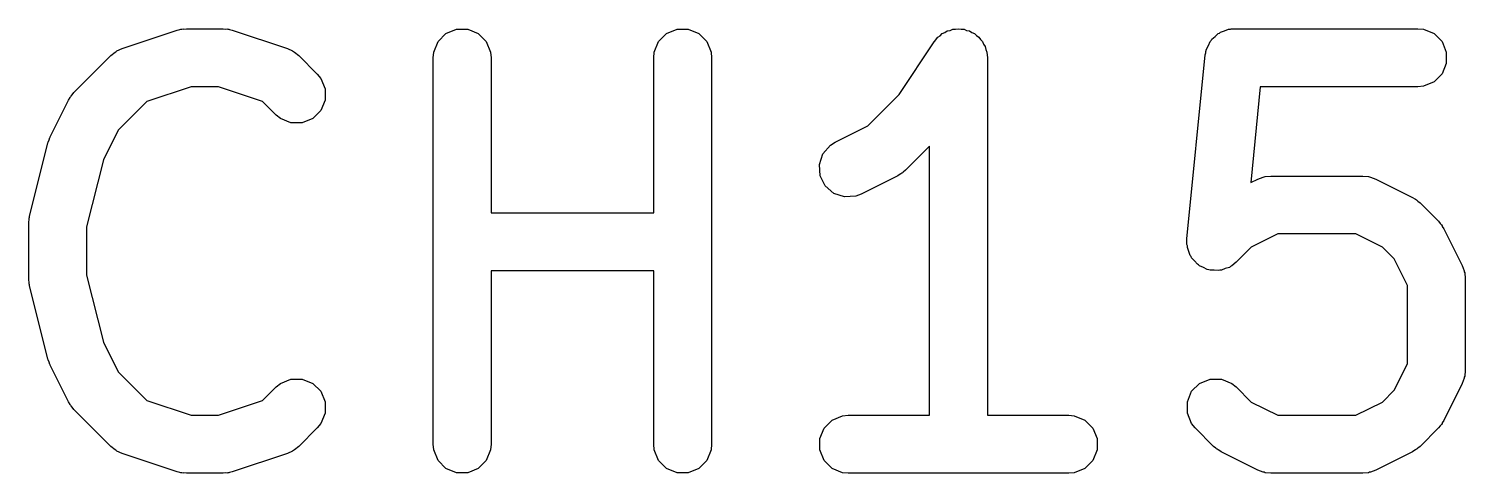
# Model space of a CAD drawing. Extents: x 99 to 216, y -134 to -70.
# Drawn here: x 158.669 to 162.391, y -108.815 to -107.665 of the extents above; entities that cross this region are included whole.
import ezdxf

# ---------------------------------------------------------------- set-up
doc = ezdxf.new("R2010")
doc.units = 0
doc.layers.add('BLACK', color=7, linetype='CONTINUOUS')

msp = doc.modelspace()

# ---------------------------------------------------------------- linework, layer by layer
at = {"layer": 'BLACK', "linetype": 'CONTINUOUS'}
for p, q in [((158.911045, -107.716287), (159.053901, -107.668668)), ((159.053901, -107.668668), (159.061156, -107.667018)), ((159.061156, -107.667018), (159.062987, -107.66626)), ((159.062987, -107.66626), (159.06564, -107.665998)), ((159.06564, -107.665998), (159.068238, -107.665408)), ((159.068238, -107.665408), (159.070212, -107.665548)), ((159.070212, -107.665548), (159.077619, -107.664819)), ((159.077619, -107.664819), (159.172857, -107.664819)), ((159.172857, -107.664819), (159.180262, -107.665548)), ((159.180262, -107.665548), (159.182237, -107.665408)), ((159.182237, -107.665408), (159.184834, -107.665998)), ((159.184834, -107.665998), (159.187489, -107.66626)), ((159.187489, -107.66626), (159.18932, -107.667018)), ((159.18932, -107.667018), (159.196574, -107.668668)), ((159.196574, -107.668668), (159.339431, -107.716287)), ((159.729545, -107.698151), (159.750237, -107.677459)), ((159.750237, -107.677459), (159.777273, -107.66626)), ((159.777273, -107.66626), (159.806537, -107.66626)), ((159.806537, -107.66626), (159.833573, -107.677459)), ((159.833573, -107.677459), (159.854265, -107.698151)), ((160.300973, -107.698151), (160.321665, -107.677459)), ((160.321665, -107.677459), (160.348701, -107.66626)), ((160.348701, -107.66626), (160.377965, -107.66626)), ((160.377965, -107.66626), (160.405001, -107.677459)), ((160.405001, -107.677459), (160.425693, -107.698151)), ((161.015259, -107.698151), (161.01531, -107.698099)), ((161.01531, -107.698099), (161.024531, -107.686841)), ((161.024531, -107.686841), (161.0307, -107.682709)), ((161.0307, -107.682709), (161.035951, -107.677459)), ((161.035951, -107.677459), (161.04274, -107.674646)), ((161.04274, -107.674646), (161.048846, -107.670558)), ((161.048846, -107.670558), (161.056126, -107.669101)), ((161.056126, -107.669101), (161.062987, -107.66626)), ((161.062987, -107.66626), (161.070335, -107.66626)), ((161.070335, -107.66626), (161.07754, -107.664819)), ((161.07754, -107.664819), (161.084824, -107.66626)), ((161.084824, -107.66626), (161.092251, -107.66626)), ((161.092251, -107.66626), (161.099039, -107.669072)), ((161.099039, -107.669072), (161.106248, -107.670498)), ((161.106248, -107.670498), (161.112427, -107.674617)), ((161.112427, -107.674617), (161.119287, -107.677459)), ((161.119287, -107.677459), (161.12448, -107.682652)), ((161.12448, -107.682652), (161.130597, -107.68673)), ((161.130597, -107.68673), (161.13473, -107.692902)), ((161.13473, -107.692902), (161.139979, -107.698151)), ((161.729545, -107.698151), (161.732216, -107.695479)), ((161.732216, -107.695479), (161.734001, -107.692153)), ((161.734001, -107.692153), (161.742483, -107.685212)), ((161.742483, -107.685212), (161.750237, -107.677459)), ((161.750237, -107.677459), (161.753725, -107.676013)), ((161.753725, -107.676013), (161.756649, -107.673622)), ((161.756649, -107.673622), (161.767146, -107.670454)), ((161.767146, -107.670454), (161.777273, -107.66626)), ((161.777273, -107.66626), (161.782878, -107.665707)), ((161.782878, -107.665707), (161.784665, -107.665169)), ((161.784665, -107.665169), (161.786493, -107.665351)), ((161.786493, -107.665351), (161.791905, -107.664819)), ((161.791905, -107.664819), (162.268095, -107.664819)), ((162.268095, -107.664819), (162.282727, -107.66626)), ((162.282727, -107.66626), (162.309763, -107.677459)), ((162.309763, -107.677459), (162.330455, -107.698151)), ((158.786491, -107.829643), (158.881729, -107.734405)), ((158.881729, -107.734405), (158.893094, -107.725077)), ((158.893094, -107.725077), (158.895584, -107.724045)), ((158.895584, -107.724045), (158.897619, -107.722281)), ((158.897619, -107.722281), (158.911045, -107.716287)), ((159.339431, -107.716287), (159.352856, -107.722281)), ((159.352856, -107.722281), (159.354891, -107.724046)), ((159.354891, -107.724046), (159.357382, -107.725078)), ((159.357382, -107.725078), (159.368747, -107.734405)), ((159.368747, -107.734405), (159.416366, -107.782024)), ((159.716905, -107.739819), (159.718346, -107.725187)), ((159.718346, -107.725187), (159.729545, -107.698151)), ((159.854265, -107.698151), (159.865464, -107.725187)), ((159.865464, -107.725187), (159.866905, -107.739819)), ((160.288333, -107.739819), (160.289774, -107.725187)), ((160.289774, -107.725187), (160.300973, -107.698151)), ((160.425693, -107.698151), (160.436892, -107.725187)), ((160.436892, -107.725187), (160.438333, -107.739819)), ((160.924095, -107.834896), (161.015215, -107.698216)), ((161.015215, -107.698216), (161.015249, -107.698173)), ((161.015249, -107.698173), (161.015259, -107.698151)), ((161.139979, -107.698151), (161.14279, -107.704938)), ((161.14279, -107.704938), (161.14688, -107.711045)), ((161.14688, -107.711045), (161.148336, -107.718326)), ((161.148336, -107.718326), (161.151178, -107.725187)), ((161.151178, -107.725187), (161.152603, -107.739663)), ((161.669658, -108.208546), (161.717277, -107.732356)), ((161.717277, -107.732356), (161.718346, -107.727023)), ((161.718346, -107.725187), (161.719059, -107.723464)), ((161.718346, -107.727023), (161.718346, -107.725187)), ((161.719059, -107.723464), (161.720167, -107.71794)), ((161.720167, -107.71794), (161.725349, -107.70828)), ((161.725349, -107.70828), (161.729545, -107.698151)), ((162.330455, -107.698151), (162.341654, -107.725187)), ((162.341654, -107.725187), (162.341654, -107.754451)), ((159.716905, -108.739819), (159.716905, -107.739819)), ((159.866905, -107.739819), (159.866905, -108.141009)), ((160.288333, -108.141009), (160.288333, -107.739819)), ((160.438333, -107.739819), (160.438333, -108.739819)), ((161.152603, -107.739663), (161.152619, -107.73974)), ((161.152619, -107.73974), (161.152613, -107.739766)), ((161.152613, -107.739766), (161.152619, -107.739819)), ((161.152619, -107.739819), (161.152619, -108.664819)), ((162.341654, -107.754451), (162.330455, -107.781487)), ((159.416366, -107.782024), (159.425693, -107.793389)), ((159.425693, -107.793389), (159.436892, -107.820425)), ((162.309763, -107.802179), (162.282727, -107.813378)), ((162.330455, -107.781487), (162.309763, -107.802179)), ((158.772442, -107.849135), (158.776406, -107.842835)), ((158.776406, -107.842835), (158.777164, -107.841008)), ((158.777164, -107.841008), (158.778852, -107.838951)), ((158.778852, -107.838951), (158.780274, -107.836692)), ((158.780274, -107.836692), (158.781772, -107.835392)), ((158.781772, -107.835392), (158.786491, -107.829643)), ((159.089789, -107.814819), (158.975276, -107.85299)), ((159.160687, -107.814819), (159.089789, -107.814819)), ((159.2752, -107.85299), (159.160687, -107.814819)), ((159.436892, -107.820425), (159.436892, -107.849688)), ((160.842716, -107.916275), (160.924095, -107.834896)), ((161.859779, -107.814819), (161.83496, -108.063009)), ((162.268095, -107.814819), (161.859779, -107.814819)), ((162.282727, -107.813378), (162.268095, -107.814819)), ((158.724823, -107.944373), (158.772442, -107.849135)), ((158.975276, -107.85299), (158.901163, -107.927103)), ((159.3103, -107.88809), (159.2752, -107.85299)), ((159.425693, -107.876724), (159.405, -107.897417)), ((159.436892, -107.849688), (159.425693, -107.876724)), ((159.321665, -107.897417), (159.3103, -107.88809)), ((159.348701, -107.908616), (159.321665, -107.897417)), ((159.377964, -107.908616), (159.348701, -107.908616)), ((159.405, -107.897417), (159.377964, -107.908616)), ((160.758364, -107.958451), (160.842716, -107.916275)), ((158.719529, -107.958644), (158.719568, -107.958105)), ((158.719568, -107.958105), (158.721905, -107.951997)), ((158.721905, -107.951997), (158.724091, -107.945878)), ((158.724091, -107.945878), (158.724413, -107.945442)), ((158.724413, -107.945442), (158.724823, -107.944373)), ((158.901163, -107.927103), (158.862669, -108.00409)), ((160.745921, -107.966283), (160.758364, -107.958451)), ((158.671525, -108.1502), (158.719144, -107.959724)), ((158.719144, -107.959724), (158.719529, -107.958644)), ((160.717494, -108.016152), (160.726748, -107.988391)), ((160.726748, -107.988391), (160.745921, -107.966283)), ((161.002619, -107.968504), (160.940176, -108.030947)), ((161.002619, -108.664819), (161.002619, -107.968504)), ((158.862669, -108.00409), (158.819286, -108.177624)), ((160.719568, -108.045342), (160.717494, -108.016152)), ((160.940176, -108.030947), (160.934426, -108.035665)), ((160.732655, -108.071517), (160.719568, -108.045342)), ((160.920684, -108.044996), (160.825446, -108.092615)), ((160.926983, -108.041031), (160.920684, -108.044996)), ((160.928811, -108.040274), (160.926983, -108.041031)), ((160.930867, -108.038585), (160.928811, -108.040274)), ((160.933127, -108.037164), (160.930867, -108.038585)), ((160.934426, -108.035665), (160.933127, -108.037164)), ((161.83496, -108.063009), (161.853602, -108.053689)), ((161.853602, -108.053689), (161.867333, -108.048434)), ((161.867333, -108.048434), (161.870022, -108.048242)), ((161.870022, -108.048242), (161.872511, -108.047212)), ((161.872511, -108.047212), (161.887143, -108.045771)), ((161.887143, -108.045771), (162.125238, -108.045771)), ((162.125238, -108.045771), (162.13987, -108.047212)), ((162.13987, -108.047212), (162.142359, -108.048243)), ((162.142359, -108.048243), (162.145047, -108.048434)), ((162.145047, -108.048434), (162.158779, -108.053689)), ((162.158779, -108.053689), (162.254017, -108.101308)), ((160.754763, -108.09069), (160.732655, -108.071517)), ((160.782524, -108.099944), (160.754763, -108.09069)), ((160.811714, -108.09787), (160.782524, -108.099944)), ((160.825446, -108.092615), (160.811714, -108.09787)), ((162.254017, -108.101308), (162.260316, -108.105272)), ((162.260316, -108.105272), (162.262144, -108.10603)), ((162.262144, -108.10603), (162.2642, -108.107718)), ((159.866905, -108.141009), (160.288333, -108.141009)), ((162.2642, -108.107718), (162.26646, -108.10914)), ((162.26646, -108.10914), (162.267759, -108.110638)), ((162.267759, -108.110638), (162.273509, -108.115357)), ((162.273509, -108.115357), (162.321128, -108.162976)), ((158.669286, -108.16839), (158.669537, -108.165836)), ((158.669286, -108.311247), (158.669286, -108.16839)), ((158.669375, -108.164744), (158.670184, -108.15927)), ((158.669537, -108.165836), (158.669375, -108.164744)), ((158.670184, -108.15927), (158.670727, -108.153758)), ((158.670727, -108.153758), (158.671149, -108.152736)), ((158.671149, -108.152736), (158.671525, -108.1502)), ((158.819286, -108.177624), (158.819286, -108.302013)), ((162.321128, -108.162976), (162.325846, -108.168725)), ((162.325846, -108.168725), (162.327345, -108.170025)), ((162.327345, -108.170025), (162.328766, -108.172284)), ((162.328766, -108.172284), (162.330455, -108.174341)), ((162.330455, -108.174341), (162.331212, -108.176168)), ((162.331212, -108.176168), (162.335177, -108.182468)), ((161.669636, -108.223249), (161.669658, -108.208546)), ((161.904848, -108.195771), (161.836332, -108.230029)), ((162.107533, -108.195771), (161.904848, -108.195771)), ((162.176049, -108.230029), (162.107533, -108.195771)), ((162.335177, -108.182468), (162.382796, -108.277706)), ((161.670727, -108.226864), (161.669636, -108.223249)), ((161.670727, -108.23064), (161.670727, -108.226864)), ((161.674921, -108.240765), (161.670727, -108.23064)), ((161.678089, -108.251265), (161.674921, -108.240765)), ((161.68048, -108.254188), (161.678089, -108.251265)), ((161.681926, -108.257677), (161.68048, -108.254188)), ((161.836332, -108.230029), (161.797319, -108.269042)), ((162.206456, -108.260436), (162.176049, -108.230029)), ((160.288333, -108.291009), (159.866905, -108.291009)), ((159.866905, -108.291009), (159.866905, -108.739819)), ((160.288333, -108.739819), (160.288333, -108.291009)), ((161.689679, -108.26543), (161.681926, -108.257677)), ((161.69662, -108.273913), (161.689679, -108.26543)), ((161.699946, -108.275697), (161.69662, -108.273913)), ((161.702618, -108.278369), (161.699946, -108.275697)), ((161.712745, -108.282564), (161.702618, -108.278369)), ((161.722407, -108.287747), (161.712745, -108.282564)), ((161.726166, -108.288122), (161.722407, -108.287747)), ((161.729655, -108.289568), (161.726166, -108.288122)), ((161.740616, -108.289568), (161.729655, -108.289568)), ((161.751526, -108.290659), (161.740616, -108.289568)), ((161.755142, -108.289568), (161.751526, -108.290659)), ((161.758917, -108.289568), (161.755142, -108.289568)), ((161.769042, -108.285373), (161.758917, -108.289568)), ((161.779542, -108.282206), (161.769042, -108.285373)), ((161.782465, -108.279814), (161.779542, -108.282206)), ((161.785954, -108.278369), (161.782465, -108.279814)), ((161.797319, -108.269042), (161.785954, -108.278369)), ((162.240714, -108.328952), (162.206456, -108.260436)), ((162.382796, -108.277706), (162.388051, -108.291437)), ((162.388051, -108.291437), (162.388242, -108.294126)), ((158.669537, -108.3138), (158.669286, -108.311247)), ((158.669375, -108.314893), (158.669537, -108.3138)), ((158.670184, -108.320366), (158.669375, -108.314893)), ((158.670727, -108.325879), (158.670184, -108.320366)), ((158.671149, -108.3269), (158.670727, -108.325879)), ((158.671525, -108.329437), (158.671149, -108.3269)), ((158.719144, -108.519913), (158.671525, -108.329437)), ((158.819286, -108.302013), (158.862669, -108.475547)), ((162.240714, -108.531637), (162.240714, -108.328952)), ((162.388242, -108.294126), (162.389273, -108.296615)), ((162.389273, -108.296615), (162.390714, -108.311247)), ((162.390714, -108.311247), (162.390714, -108.549342)), ((158.862669, -108.475547), (158.901163, -108.552534)), ((158.719529, -108.520992), (158.719144, -108.519913)), ((158.719568, -108.521532), (158.719529, -108.520992)), ((158.721895, -108.527613), (158.719568, -108.521532)), ((158.724091, -108.533759), (158.721895, -108.527613)), ((158.724413, -108.534194), (158.724091, -108.533759)), ((158.724823, -108.535264), (158.724413, -108.534194)), ((158.772442, -108.630502), (158.724823, -108.535264)), ((158.901163, -108.552534), (158.975276, -108.626648)), ((162.206455, -108.600153), (162.240714, -108.531637)), ((162.390714, -108.549342), (162.389273, -108.563974)), ((159.310299, -108.591548), (159.321665, -108.58222)), ((159.321665, -108.58222), (159.348701, -108.571021)), ((159.348701, -108.571021), (159.377964, -108.571021)), ((159.377964, -108.571021), (159.405, -108.582219)), ((159.405, -108.582219), (159.425693, -108.602912)), ((161.681926, -108.602912), (161.702619, -108.582219)), ((161.702619, -108.582219), (161.729655, -108.571021)), ((161.729655, -108.571021), (161.758918, -108.571021)), ((161.758918, -108.571021), (161.785954, -108.58222)), ((161.785954, -108.58222), (161.79732, -108.591548)), ((162.382796, -108.582883), (162.335177, -108.678121)), ((162.388051, -108.569152), (162.382796, -108.582883)), ((162.388242, -108.566462), (162.388051, -108.569152)), ((162.389273, -108.563974), (162.388242, -108.566462)), ((158.975276, -108.626648), (159.089789, -108.664819)), ((159.160687, -108.664819), (159.2752, -108.626647)), ((159.2752, -108.626647), (159.310299, -108.591548)), ((159.425693, -108.602912), (159.436892, -108.629948)), ((161.670727, -108.629948), (161.681926, -108.602912)), ((161.79732, -108.591548), (161.836332, -108.630561)), ((162.176048, -108.630561), (162.206455, -108.600153)), ((158.776405, -108.636798), (158.772442, -108.630502)), ((158.777163, -108.638628), (158.776405, -108.636798)), ((158.778852, -108.640686), (158.777163, -108.638628)), ((158.780274, -108.642945), (158.778852, -108.640686)), ((158.781772, -108.644244), (158.780274, -108.642945)), ((158.786491, -108.649994), (158.781772, -108.644244)), ((158.881729, -108.745233), (158.786491, -108.649994)), ((159.089789, -108.664819), (159.160687, -108.664819)), ((159.436892, -108.659211), (159.425694, -108.686247)), ((159.436892, -108.629948), (159.436892, -108.659211)), ((160.777273, -108.66626), (160.791905, -108.664819)), ((160.791905, -108.664819), (161.002619, -108.664819)), ((161.152619, -108.664819), (161.363333, -108.664819)), ((161.363333, -108.664819), (161.377965, -108.66626)), ((161.670727, -108.659211), (161.670727, -108.629948)), ((161.681925, -108.686247), (161.670727, -108.659211)), ((161.836332, -108.630561), (161.904848, -108.664819)), ((161.904848, -108.664819), (162.107533, -108.664819)), ((162.107533, -108.664819), (162.176048, -108.630561)), ((159.416366, -108.697613), (159.368748, -108.745232)), ((159.425694, -108.686247), (159.416366, -108.697613)), ((160.718346, -108.725187), (160.729545, -108.698151)), ((160.729545, -108.698151), (160.750237, -108.677459)), ((160.750237, -108.677459), (160.777273, -108.66626)), ((161.377965, -108.66626), (161.405001, -108.677459)), ((161.405001, -108.677459), (161.425693, -108.698151)), ((161.425693, -108.698151), (161.436892, -108.725187)), ((161.691252, -108.697612), (161.681925, -108.686247)), ((161.738871, -108.745232), (161.691252, -108.697612)), ((162.321128, -108.697613), (162.27351, -108.745232)), ((162.325846, -108.691863), (162.321128, -108.697613)), ((162.327345, -108.690564), (162.325846, -108.691863)), ((162.328766, -108.688305), (162.327345, -108.690564)), ((162.330456, -108.686247), (162.328766, -108.688305)), ((162.331213, -108.684417), (162.330456, -108.686247)), ((162.335177, -108.678121), (162.331213, -108.684417)), ((159.718346, -108.754451), (159.716905, -108.739819)), ((159.866905, -108.739819), (159.865464, -108.754451)), ((160.289774, -108.754451), (160.288333, -108.739819)), ((160.438333, -108.739819), (160.436892, -108.754451)), ((160.718346, -108.754451), (160.718346, -108.725187)), ((161.436892, -108.725187), (161.436892, -108.754451)), ((158.893094, -108.754561), (158.881729, -108.745233)), ((158.895584, -108.755592), (158.893094, -108.754561)), ((158.897619, -108.757357), (158.895584, -108.755592)), ((158.911045, -108.763351), (158.897619, -108.757357)), ((159.053901, -108.81097), (158.911045, -108.763351)), ((159.339431, -108.763351), (159.196574, -108.81097)), ((159.352856, -108.757357), (159.339431, -108.763351)), ((159.354891, -108.755591), (159.352856, -108.757357)), ((159.357382, -108.75456), (159.354891, -108.755591)), ((159.368748, -108.745232), (159.357382, -108.75456)), ((159.729545, -108.781487), (159.718346, -108.754451)), ((159.865464, -108.754451), (159.854265, -108.781487)), ((160.300973, -108.781487), (160.289774, -108.754451)), ((160.436892, -108.754451), (160.425693, -108.781487)), ((160.729545, -108.781487), (160.718346, -108.754451)), ((161.436892, -108.754451), (161.425693, -108.781487)), ((161.74462, -108.74995), (161.738871, -108.745232)), ((161.745921, -108.75145), (161.74462, -108.74995)), ((161.74818, -108.752872), (161.745921, -108.75145)), ((161.750237, -108.75456), (161.74818, -108.752872)), ((161.752064, -108.755317), (161.750237, -108.75456)), ((161.758364, -108.759282), (161.752064, -108.755317)), ((161.853602, -108.806901), (161.758364, -108.759282)), ((162.254017, -108.759282), (162.158779, -108.806901)), ((162.260316, -108.755317), (162.254017, -108.759282)), ((162.262144, -108.75456), (162.260316, -108.755317)), ((162.2642, -108.752872), (162.262144, -108.75456)), ((162.26646, -108.75145), (162.2642, -108.752872)), ((162.26776, -108.74995), (162.26646, -108.75145)), ((162.27351, -108.745232), (162.26776, -108.74995)), ((159.061156, -108.812619), (159.053901, -108.81097)), ((159.062987, -108.813378), (159.061156, -108.812619)), ((159.06564, -108.813639), (159.062987, -108.813378)), ((159.068238, -108.81423), (159.06564, -108.813639)), ((159.070212, -108.814089), (159.068238, -108.81423)), ((159.077619, -108.814819), (159.070212, -108.814089)), ((159.180262, -108.814089), (159.172857, -108.814819)), ((159.182237, -108.81423), (159.180262, -108.814089)), ((159.184834, -108.813639), (159.182237, -108.81423)), ((159.187489, -108.813378), (159.184834, -108.813639)), ((159.18932, -108.812619), (159.187489, -108.813378)), ((159.196574, -108.81097), (159.18932, -108.812619)), ((159.750237, -108.802179), (159.729545, -108.781487)), ((159.777273, -108.813378), (159.750237, -108.802179)), ((159.806537, -108.813378), (159.777273, -108.813378)), ((159.833573, -108.802179), (159.806537, -108.813378)), ((159.854265, -108.781487), (159.833573, -108.802179)), ((160.321665, -108.802179), (160.300973, -108.781487)), ((160.348701, -108.813378), (160.321665, -108.802179)), ((160.377965, -108.813378), (160.348701, -108.813378)), ((160.405001, -108.802179), (160.377965, -108.813378)), ((160.425693, -108.781487), (160.405001, -108.802179)), ((160.750237, -108.802179), (160.729545, -108.781487)), ((160.777273, -108.813378), (160.750237, -108.802179)), ((160.791905, -108.814819), (160.777273, -108.813378)), ((161.377965, -108.813378), (161.363333, -108.814819)), ((161.405001, -108.802179), (161.377965, -108.813378)), ((161.425693, -108.781487), (161.405001, -108.802179)), ((161.867333, -108.812156), (161.853602, -108.806901)), ((161.870022, -108.812347), (161.867333, -108.812156)), ((161.872511, -108.813378), (161.870022, -108.812347)), ((161.887143, -108.814819), (161.872511, -108.813378)), ((162.13987, -108.813378), (162.125238, -108.814819)), ((162.142359, -108.812346), (162.13987, -108.813378)), ((162.145047, -108.812156), (162.142359, -108.812346)), ((162.158779, -108.806901), (162.145047, -108.812156)), ((159.172857, -108.814819), (159.077619, -108.814819)), ((161.363333, -108.814819), (160.791905, -108.814819)), ((162.125238, -108.814819), (161.887143, -108.814819))]:
    msp.add_line(p, q, dxfattribs=at)

doc.saveas('drawing.dxf')
